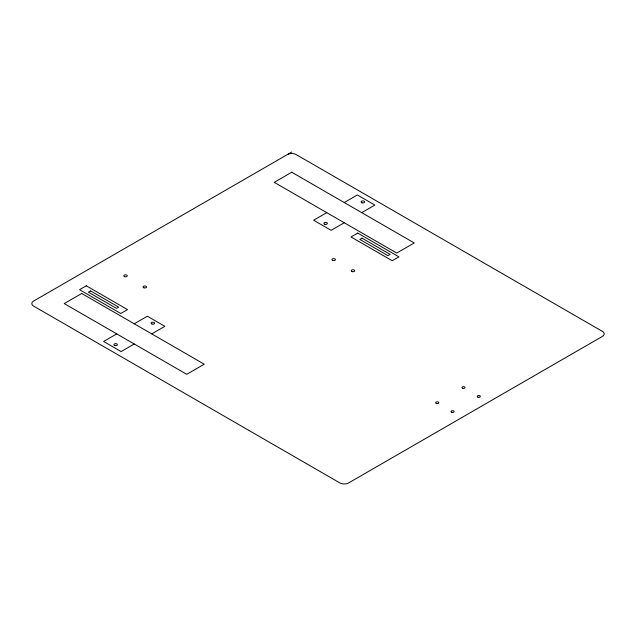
<?xml version="1.0" encoding="UTF-8"?>
<svg xmlns="http://www.w3.org/2000/svg" width="636" height="636" viewBox="0 0 636 636"><rect width="100%" height="100%" fill="white"/><g stroke="black" fill="none" stroke-linecap="round" stroke-linejoin="round"><path stroke-width="0.95" d="M291.749 152.028L33.613 301.059A6.185 3.57 0 0 0 33.613 306.107L339.878 482.931A6.185 3.57 0 0 0 348.623 482.931L602.387 336.42A6.185 3.57 0 0 0 602.387 331.372L296.122 154.548A6.185 3.57 0 0 0 287.377 154.548M116.738 333.892L103.612 341.476L121.118 351.581L134.244 343.997M134.244 323.796L147.369 316.211L164.867 326.316L151.742 333.892M326.753 212.647L313.627 220.223L331.125 230.327L344.251 222.751M344.251 202.542L357.376 194.966L374.874 205.07L361.749 212.647M86.289 285.803L79.556 289.69L120.761 313.484L127.502 309.597L86.289 285.803M81.742 293.482L64.236 303.587L186.746 374.31L204.243 364.205L81.742 293.482M291.749 172.229L274.251 182.333L396.753 253.064L414.251 242.96L291.749 172.229M90.606 290.922L88.42 292.186L116.475 308.38L118.662 307.116L90.606 290.922M357.758 233.078L351.016 236.966L392.205 260.744L398.939 256.857L357.758 233.078M362.043 238.174L359.857 239.438L387.912 255.64L390.106 254.376L362.043 238.174M361.979 202.781A1.741 1.002 0 0 0 364.587 201.914A1.741 1.002 0 0 0 361.979 201.04A1.741 1.002 0 0 0 361.979 202.781M324.789 224.254A1.741 1.002 0 0 0 327.397 223.387A1.741 1.002 0 0 0 324.789 222.513A1.741 1.002 0 0 0 324.789 224.254M114.774 345.499A1.741 1.002 0 0 0 117.39 344.632A1.741 1.002 0 0 0 114.774 343.758A1.741 1.002 0 0 0 114.774 345.499M151.964 324.034A1.741 1.002 0 0 0 154.58 323.16A1.741 1.002 0 0 0 151.964 322.293A1.741 1.002 0 0 0 151.964 324.034M332.684 260.418A1.741 1.002 0 0 0 335.426 259.695A1.741 1.002 0 0 0 332.97 258.685A1.741 1.002 0 0 0 332.684 260.418M351.803 271.477A1.741 1.002 0 0 0 354.689 270.984A1.741 1.002 0 0 0 352.511 269.783A1.741 1.002 0 0 0 351.803 271.477M124.481 276.62A1.741 1.002 0 0 0 127.248 275.929A1.741 1.002 0 0 0 124.831 274.895A1.741 1.002 0 0 0 124.481 276.62M143.911 287.814A1.741 1.002 0 0 0 146.566 286.987A1.741 1.002 0 0 0 143.998 286.081A1.741 1.002 0 0 0 143.911 287.814M462.69 388.342A1.55 0.89 0 0 0 465.019 387.578A1.55 0.89 0 0 0 462.714 386.799A1.55 0.89 0 0 0 462.69 388.342M477.994 397.182A1.55 0.89 0 0 0 480.339 396.427A1.55 0.89 0 0 0 478.034 395.632A1.55 0.89 0 0 0 477.994 397.182M436.423 403.494A1.55 0.89 0 0 0 438.768 402.747A1.55 0.89 0 0 0 436.479 401.944A1.55 0.89 0 0 0 436.423 403.494M451.767 412.343A1.55 0.89 0 0 0 454.088 411.572A1.55 0.89 0 0 0 451.767 410.8A1.55 0.89 0 0 0 451.767 412.343"/></g></svg>
